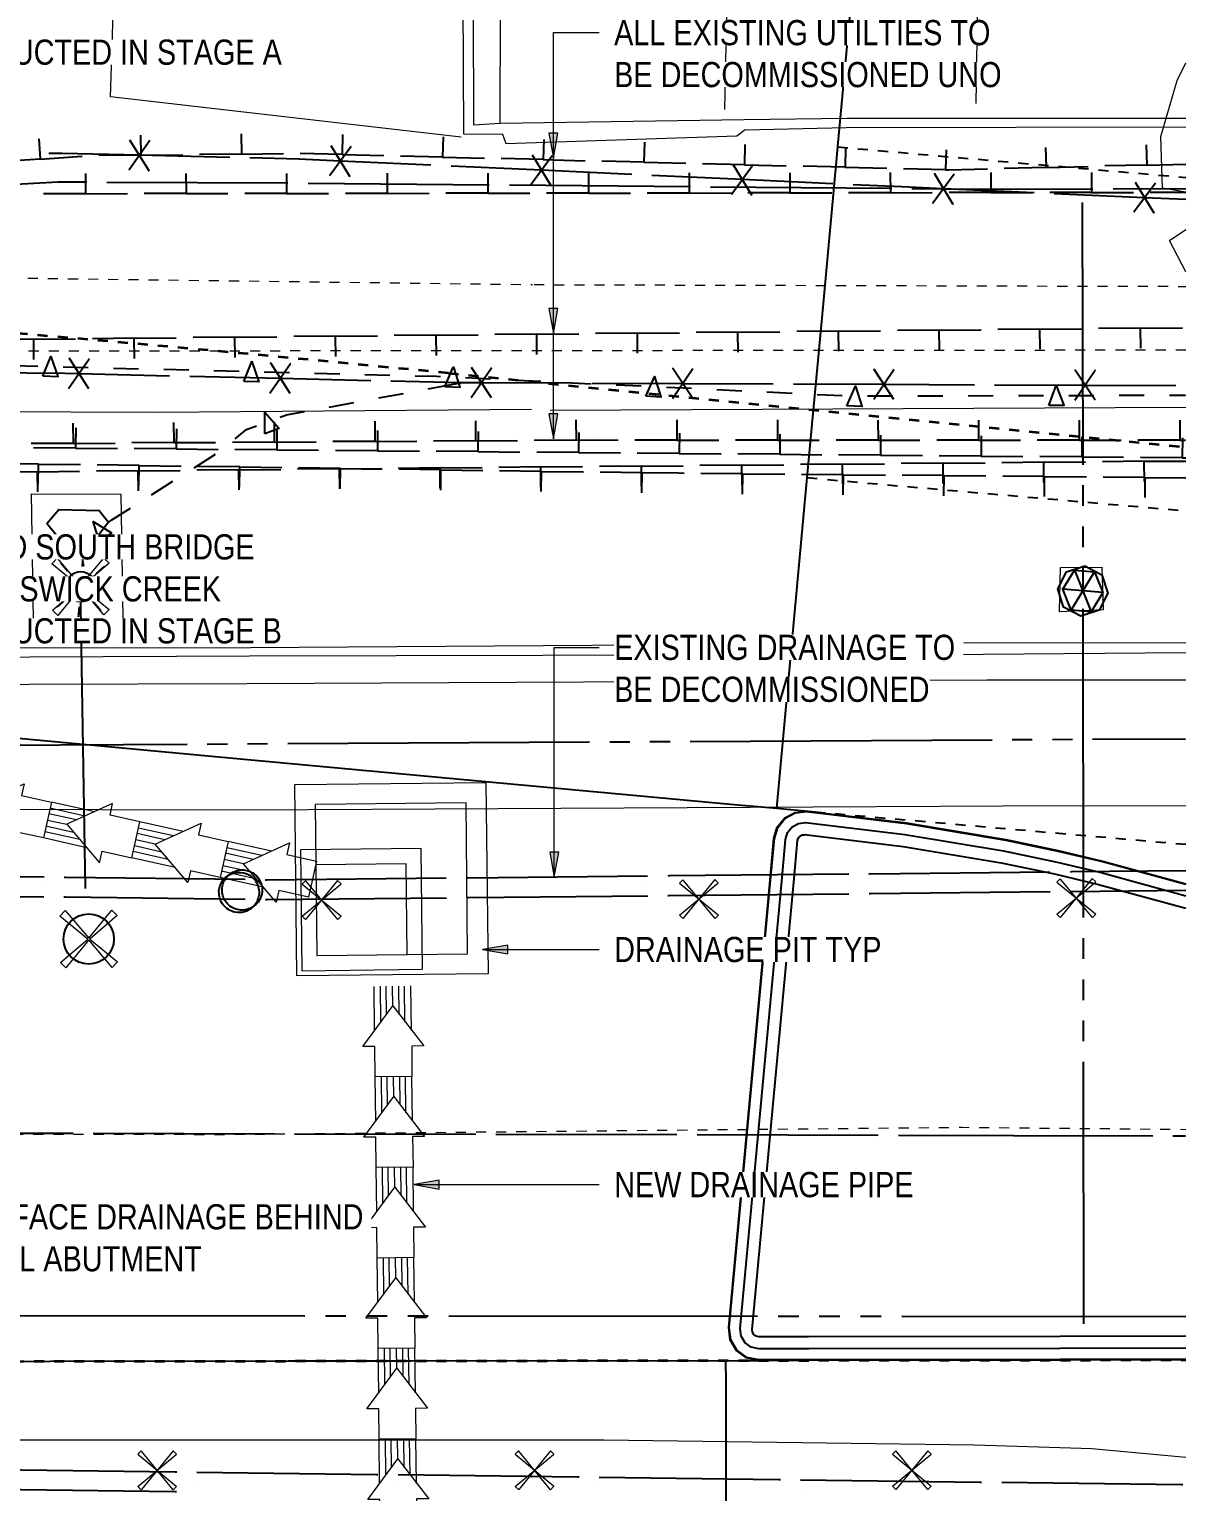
# Model space of a CAD drawing. Header units: metres. Extents: x 1 to 98, y 2 to 1697.
# Drawn here: x 29.49 to 40.98, y 1666.18 to 1680.71 of the extents above; entities that cross this region are included whole.
import ezdxf

# ---------------------------------------------------------------- set-up
doc = ezdxf.new("R2010")
doc.units = ezdxf.units.M
for name, pattern in [('ControlLine', [0.02, 0.0125, -0.0025, 0.0025, -0.0025]), ('IMPORT-BDYS-Boundary _3_', [0.01, 0.009, -0.001]), ('IMPORT-FURN-Fence _3_', [0.005, 0.004167, -0.0008333]), ('IMPORT-LNMK-LaneLine3 _3_', [0.012, 0.003, -0.009]), ('IMPORT-LNMK-LaneLine3 _3__2_', [0.012, 0.003, -0.009]), ('IMPORT-LNMK-LineCont _3__2_', [0.004, 0.001, -0.003])]:
    doc.linetypes.add(name, pattern=pattern)
doc.layers.add('D-BDGE', color=7, linetype='Continuous', lineweight=13)
doc.layers.add('D-ENHA-TEXT', color=7, linetype='Continuous', lineweight=9)
doc.styles.add('Arial Narrow_3', font='ARIALN.TTF', dxfattribs={"height": 0.25})

# ---------------------------------------------------------------- blocks, each defined once
blk = doc.blocks.new('T2DPAA-T2D-PWA-RW-M2D-000002_ControlLinesMinor_rvt-1-DRG-2871021 - GENERAL ARRANGEMENT PLAN')
at = {"layer": 'D-BDGE', "color": 150, "linetype": 'ControlLine', "lineweight": 35, "true_color": 0x0080ff}
for p, q in [((593.188, 1677.295), (600.515, 1676.561)), ((586.869, 1667.476), (600.515, 1667.493))]:
    blk.add_line(p, q, dxfattribs=at)
blk.add_arc((565.271, 1398.69), 280, 84.278, 85.58241, dxfattribs=at)
blk = doc.blocks.new('T2DPAA-T2D-PWA-SU-M2D-000003_250_dwg-40806560-DRG-2871021 - GENERAL ARRANGEMENT PLAN')
at = {"color": 41, "lineweight": 25, "true_color": 0xffd0a3}
for p, q in [((44.64, 1589.036), (45.055, 1589.081)), ((45.635, 1589.143), (46.02, 1589.184)), ((46.044, 1588.904), (45.692, 1588.874)), ((40.651, 1588.76), (41.067, 1588.784)), ((41.649, 1588.817), (42.065, 1588.841)), ((42.648, 1588.874), (43.064, 1588.898)), ((44.115, 1588.742), (44.53, 1588.777)), ((45.111, 1588.826), (45.526, 1588.86)), ((37.656, 1588.589), (38.072, 1588.613)), ((38.654, 1588.646), (39.07, 1588.67)), ((39.653, 1588.703), (40.069, 1588.727)), ((42.122, 1588.576), (42.537, 1588.61)), ((43.118, 1588.659), (43.533, 1588.694)), ((36.659, 1588.512), (37.074, 1588.551)), ((41.125, 1588.492), (41.54, 1588.527)), ((34.671, 1588.298), (35.083, 1588.361)), ((35.664, 1588.418), (36.078, 1588.457)), ((39.132, 1588.326), (39.547, 1588.36)), ((40.129, 1588.409), (40.544, 1588.444)), ((37.139, 1588.159), (37.555, 1588.194)), ((38.136, 1588.242), (38.551, 1588.277)), ((36.143, 1588.075), (36.558, 1588.11)), ((35.146, 1587.992), (35.562, 1588.027)), ((45.706, 1587.523), (45.291, 1587.484)), ((43.715, 1587.338), (43.3, 1587.3)), ((44.71, 1587.431), (44.296, 1587.392)), ((42.719, 1587.246), (42.304, 1587.208)), ((40.728, 1587.062), (40.313, 1587.023)), ((41.723, 1587.154), (41.308, 1587.116)), ((38.736, 1586.877), (38.321, 1586.839)), ((39.732, 1586.97), (39.317, 1586.931)), ((37.741, 1586.785), (37.326, 1586.747)), ((35.749, 1586.601), (35.334, 1586.562)), ((36.745, 1586.693), (36.33, 1586.655)), ((46.188, 1586.444), (46.245, 1586.449)), ((44.194, 1586.281), (44.61, 1586.315)), ((45.191, 1586.362), (45.606, 1586.396)), ((42.201, 1586.117), (42.616, 1586.151)), ((43.198, 1586.199), (43.613, 1586.233)), ((44.232, 1586.126), (44.647, 1586.156)), ((45.229, 1586.199), (45.644, 1586.23)), ((45.853, 1586.207), (45.438, 1586.168)), ((46.226, 1586.272), (46.261, 1586.275)), ((41.205, 1586.036), (41.62, 1586.07)), ((42.237, 1585.979), (42.653, 1586.009)), ((43.234, 1586.052), (43.65, 1586.083)), ((43.862, 1586.024), (43.447, 1585.986)), ((44.858, 1586.115), (44.443, 1586.077)), ((45.875, 1586.049), (45.459, 1586.018)), ((39.212, 1585.864), (39.627, 1585.901)), ((40.243, 1585.832), (40.658, 1585.863)), ((41.24, 1585.906), (41.655, 1585.936)), ((42.866, 1585.932), (42.451, 1585.894)), ((43.881, 1585.902), (43.465, 1585.871)), ((44.878, 1585.975), (44.462, 1585.945)), ((37.22, 1585.687), (37.635, 1585.724)), ((38.216, 1585.775), (38.631, 1585.812)), ((38.248, 1585.686), (38.664, 1585.716)), ((39.245, 1585.759), (39.661, 1585.789)), ((40.875, 1585.749), (40.46, 1585.711)), ((41.87, 1585.841), (41.455, 1585.803)), ((41.886, 1585.755), (41.471, 1585.724)), ((42.883, 1585.828), (42.468, 1585.798)), ((36.224, 1585.599), (36.639, 1585.635)), ((36.254, 1585.539), (36.669, 1585.569)), ((37.251, 1585.612), (37.666, 1585.643)), ((38.883, 1585.566), (38.468, 1585.528)), ((39.879, 1585.658), (39.464, 1585.62)), ((39.891, 1585.615), (39.475, 1585.587)), ((35.228, 1585.51), (35.643, 1585.547)), ((35.256, 1585.465), (35.672, 1585.496)), ((37.887, 1585.475), (37.472, 1585.437)), ((37.896, 1585.48), (37.48, 1585.452)), ((38.893, 1585.548), (38.478, 1585.52)), ((34.903, 1585.277), (34.487, 1585.249)), ((35.896, 1585.292), (35.481, 1585.254)), ((35.9, 1585.345), (35.485, 1585.317)), ((36.891, 1585.383), (36.477, 1585.345)), ((36.898, 1585.412), (36.482, 1585.384)), ((34.9, 1585.2), (34.485, 1585.162))]:
    blk.add_line(p, q, dxfattribs=at)
at = {"color": 151, "lineweight": 25, "true_color": 0xa3b9ff}
for p, q in [((45.321, 1588.88), (46.04, 1588.941)), ((41.333, 1588.572), (43.128, 1588.704)), ((39.338, 1588.426), (41.133, 1588.558)), ((37.343, 1588.279), (39.139, 1588.411)), ((35.349, 1588.124), (37.144, 1588.264)), ((45.107, 1579.426), (46.487, 1579.536)), ((46.687, 1579.552), (46.813, 1579.563)), ((41.973, 1579.175), (43.767, 1579.318)), ((43.967, 1579.334), (45.107, 1579.426)), ((39.98, 1579.015), (41.774, 1579.159)), ((37.986, 1578.855), (39.78, 1578.999)), ((35.992, 1578.695), (37.787, 1578.839)), ((33.999, 1578.535), (35.793, 1578.679))]:
    blk.add_line(p, q, dxfattribs=at)
at = {"color": 253, "lineweight": 25, "true_color": 0xa3d0a3}
for p, q in [((45.027, 1588.718), (45.245, 1586.123)), ((45.262, 1585.919), (45.279, 1585.716)), ((45.296, 1585.512), (45.313, 1585.308)), ((45.33, 1585.104), (45.347, 1584.9)), ((45.364, 1584.696), (45.62, 1581.639)), ((45.637, 1581.435), (45.654, 1581.231)), ((45.671, 1581.027), (45.688, 1580.823)), ((45.705, 1580.62), (45.722, 1580.416)), ((45.739, 1580.212), (45.956, 1577.618)), ((44.148, 1577.544), (46.961, 1577.774)), ((39.663, 1577.177), (42.721, 1577.427)), ((42.925, 1577.444), (43.129, 1577.46)), ((43.332, 1577.477), (43.536, 1577.494)), ((43.74, 1577.51), (43.944, 1577.527)), ((39.255, 1577.143), (39.459, 1577.16)), ((35.178, 1576.81), (38.236, 1577.06)), ((38.44, 1577.076), (38.643, 1577.093)), ((38.847, 1577.11), (39.051, 1577.127))]:
    blk.add_line(p, q, dxfattribs=at)
at = {"color": 21, "lineweight": 25, "true_color": 0xdea3a3}
for p, q in [((46.047, 1586.883), (46.208, 1586.897)), ((44.054, 1586.713), (44.303, 1586.734)), ((44.552, 1586.756), (44.801, 1586.777)), ((45.05, 1586.798), (45.299, 1586.819)), ((45.549, 1586.84), (45.798, 1586.862)), ((41.559, 1586.568), (41.809, 1586.577)), ((42.059, 1586.586), (42.308, 1586.595)), ((42.558, 1586.603), (42.808, 1586.612)), ((43.058, 1586.628), (43.307, 1586.65)), ((43.556, 1586.671), (43.805, 1586.692)), ((38.062, 1586.43), (38.311, 1586.444)), ((38.701, 1586.341), (39.032, 1586.431)), ((39.06, 1586.481), (39.31, 1586.489)), ((39.56, 1586.498), (39.81, 1586.507)), ((40.06, 1586.516), (40.31, 1586.524)), ((40.56, 1586.533), (40.809, 1586.542)), ((41.059, 1586.551), (41.309, 1586.56)), ((35.566, 1586.288), (35.815, 1586.302)), ((36.065, 1586.317), (36.315, 1586.331)), ((36.564, 1586.345), (36.814, 1586.359)), ((37.063, 1586.373), (37.313, 1586.388)), ((37.563, 1586.402), (37.812, 1586.416)), ((34.567, 1586.232), (34.817, 1586.246)), ((35.067, 1586.26), (35.316, 1586.274)), ((37.736, 1586.079), (37.977, 1586.144)), ((38.218, 1586.21), (38.46, 1586.275)), ((36.447, 1585.368), (36.647, 1585.518)), ((36.048, 1585.066), (36.248, 1585.217))]:
    blk.add_line(p, q, dxfattribs=at)
at = {"color": 253, "lineweight": 25, "true_color": 0xa3d9a3}
for p, q in [((45.249, 1585.073), (45.449, 1585.073)), ((45.249, 1584.673), (45.149, 1584.873))]:
    blk.add_line(p, q, dxfattribs=at)
at = {"color": 21, "lineweight": 25, "true_color": 0xeca3a3}
for p, q in [((35.421, 1584.297), (35.421, 1584.397)), ((35.28, 1584.238), (35.203, 1584.315)), ((35.563, 1584.238), (35.639, 1584.315)), ((35.221, 1584.097), (35.121, 1584.097)), ((35.716, 1581.112), (35.42, 1584.097)), ((35.621, 1584.097), (35.721, 1584.097)), ((35.28, 1583.956), (35.203, 1583.879)), ((35.421, 1583.897), (35.421, 1583.797)), ((35.563, 1583.956), (35.639, 1583.879))]:
    blk.add_line(p, q, dxfattribs=at)
at = {"color": 9, "lineweight": 25, "true_color": 0xd0d0a3}
for p, q in [((45.369, 1583.393), (45.17, 1583.375)), ((46.489, 1583.491), (45.568, 1583.41)), ((44.572, 1583.323), (41.584, 1583.06)), ((44.971, 1583.358), (44.772, 1583.34)), ((40.588, 1582.972), (37.599, 1582.709)), ((40.986, 1583.007), (40.787, 1582.99)), ((41.385, 1583.042), (41.185, 1583.025)), ((37.002, 1582.657), (36.802, 1582.639)), ((37.4, 1582.692), (37.201, 1582.674)), ((36.603, 1582.622), (33.615, 1582.359))]:
    blk.add_line(p, q, dxfattribs=at)
at = {"color": 9, "lineweight": 25, "true_color": 0xd0a3d0}
for p, q in [((45.263, 1581.964), (45.263, 1581.964)), ((43.272, 1581.779), (43.272, 1581.779)), ((41.28, 1581.595), (41.28, 1581.595)), ((39.289, 1581.41), (39.289, 1581.41)), ((37.297, 1581.233), (37.297, 1581.233)), ((35.302, 1581.093), (35.301, 1581.093)), ((43.286, 1575.744), (43.286, 1575.744)), ((41.291, 1575.605), (41.291, 1575.605)), ((39.296, 1575.466), (39.296, 1575.466)), ((37.3, 1575.327), (37.3, 1575.327))]:
    blk.add_line(p, q, dxfattribs=at)
at = {"color": 41, "lineweight": 25, "true_color": 0xffd0a3, "flags": 128}
for points in [[(45.613, 1589.342), (45.634, 1589.145), (45.635, 1589.143), (45.22, 1589.099)], [(44.619, 1589.235), (44.64, 1589.038), (44.64, 1589.036), (44.226, 1588.992)], [(42.636, 1589.074), (42.648, 1588.876), (42.648, 1588.874), (42.232, 1588.85)], [(43.635, 1589.131), (43.646, 1588.933), (43.646, 1588.931), (43.23, 1588.907)], [(39.641, 1588.903), (39.653, 1588.705), (39.653, 1588.703), (39.237, 1588.679)], [(40.64, 1588.96), (40.651, 1588.762), (40.651, 1588.76), (40.235, 1588.736)], [(41.638, 1589.017), (41.649, 1588.819), (41.649, 1588.817), (41.233, 1588.793)], [(43.646, 1588.931), (43.674, 1588.933), (44.06, 1588.974)], [(44.098, 1588.942), (44.114, 1588.744), (44.115, 1588.742), (43.699, 1588.708)], [(45.094, 1589.025), (45.111, 1588.827), (45.111, 1588.826), (44.696, 1588.791)], [(37.645, 1588.789), (37.656, 1588.591), (37.656, 1588.589), (37.24, 1588.566)], [(38.643, 1588.846), (38.654, 1588.648), (38.654, 1588.646), (38.238, 1588.622)], [(42.105, 1588.775), (42.122, 1588.577), (42.122, 1588.576), (41.706, 1588.541)], [(43.101, 1588.858), (43.118, 1588.66), (43.118, 1588.659), (42.703, 1588.624)], [(35.645, 1588.618), (35.664, 1588.42), (35.664, 1588.418), (35.249, 1588.38)], [(36.641, 1588.711), (36.659, 1588.513), (36.659, 1588.512), (36.244, 1588.473)], [(41.109, 1588.692), (41.125, 1588.494), (41.125, 1588.492), (40.71, 1588.457)], [(34.641, 1588.496), (34.671, 1588.3), (34.671, 1588.298), (34.259, 1588.236)], [(39.116, 1588.525), (39.132, 1588.327), (39.132, 1588.326), (38.717, 1588.291)], [(40.112, 1588.608), (40.129, 1588.41), (40.129, 1588.409), (39.714, 1588.374)], [(37.123, 1588.358), (37.139, 1588.16), (37.139, 1588.159), (36.724, 1588.124)], [(38.119, 1588.441), (38.136, 1588.244), (38.136, 1588.242), (37.721, 1588.207)], [(35.13, 1588.191), (35.146, 1587.994), (35.146, 1587.992), (34.731, 1587.957)], [(36.126, 1588.275), (36.143, 1588.077), (36.143, 1588.075), (35.728, 1588.041)], [(44.729, 1587.231), (44.711, 1587.429), (44.71, 1587.431), (45.125, 1587.469)], [(45.725, 1587.324), (45.706, 1587.521), (45.706, 1587.523), (46.121, 1587.561)], [(43.733, 1587.139), (43.715, 1587.337), (43.715, 1587.338), (44.13, 1587.377)], [(41.742, 1586.955), (41.723, 1587.152), (41.723, 1587.154), (42.138, 1587.192)], [(42.737, 1587.047), (42.719, 1587.245), (42.719, 1587.246), (43.134, 1587.285)], [(40.746, 1586.863), (40.728, 1587.06), (40.728, 1587.062), (41.143, 1587.1)], [(38.755, 1586.678), (38.736, 1586.876), (38.736, 1586.877), (39.151, 1586.916)], [(39.75, 1586.77), (39.732, 1586.968), (39.732, 1586.97), (40.147, 1587.008)], [(36.763, 1586.494), (36.745, 1586.691), (36.745, 1586.693), (37.16, 1586.731)], [(37.759, 1586.586), (37.741, 1586.784), (37.741, 1586.785), (38.155, 1586.824)], [(35.768, 1586.402), (35.749, 1586.599), (35.749, 1586.601), (36.164, 1586.639)], [(46.171, 1586.643), (46.187, 1586.446), (46.188, 1586.444), (45.772, 1586.41)], [(34.753, 1586.509), (34.375, 1586.474), (34.339, 1586.47)], [(34.772, 1586.309), (34.754, 1586.507), (34.753, 1586.509), (35.168, 1586.547)], [(44.178, 1586.48), (44.194, 1586.282), (44.194, 1586.281), (43.779, 1586.247)], [(45.175, 1586.562), (45.191, 1586.364), (45.191, 1586.362), (44.776, 1586.328)], [(46.211, 1586.472), (46.226, 1586.274), (46.226, 1586.272), (45.811, 1586.242)], [(42.185, 1586.317), (42.201, 1586.119), (42.201, 1586.117), (41.786, 1586.083)], [(43.181, 1586.398), (43.198, 1586.201), (43.198, 1586.199), (42.783, 1586.165)], [(44.217, 1586.325), (44.232, 1586.127), (44.232, 1586.126), (43.816, 1586.095)], [(45.214, 1586.398), (45.229, 1586.201), (45.229, 1586.199), (44.813, 1586.168)], [(40.19, 1586.152), (40.208, 1585.954), (40.208, 1585.952), (39.793, 1585.916)], [(41.188, 1586.235), (41.204, 1586.037), (41.205, 1586.036), (40.789, 1586.001)], [(42.222, 1586.178), (42.237, 1585.98), (42.237, 1585.979), (41.822, 1585.948)], [(43.22, 1586.252), (43.234, 1586.054), (43.234, 1586.052), (42.819, 1586.022)], [(44.876, 1585.916), (44.858, 1586.114), (44.858, 1586.115), (45.272, 1586.153)], [(45.872, 1586.007), (45.853, 1586.205), (45.853, 1586.207), (46.263, 1586.244)], [(39.194, 1586.063), (39.212, 1585.866), (39.212, 1585.864), (38.797, 1585.827)], [(40.228, 1586.032), (40.242, 1585.834), (40.243, 1585.832), (39.827, 1585.802)], [(41.225, 1586.105), (41.24, 1585.907), (41.24, 1585.906), (40.824, 1585.875)], [(43.88, 1585.824), (43.862, 1586.022), (43.862, 1586.024), (44.277, 1586.062)], [(44.892, 1585.776), (44.878, 1585.974), (44.878, 1585.975), (45.293, 1586.006)], [(45.89, 1585.85), (45.875, 1586.048), (45.875, 1586.049), (46.277, 1586.079)], [(37.202, 1585.886), (37.22, 1585.689), (37.22, 1585.687), (36.805, 1585.65)], [(38.198, 1585.975), (38.216, 1585.777), (38.216, 1585.775), (37.801, 1585.739)], [(38.233, 1585.885), (38.248, 1585.687), (38.248, 1585.686), (37.833, 1585.655)], [(39.231, 1585.958), (39.245, 1585.76), (39.245, 1585.759), (38.83, 1585.728)], [(40.208, 1585.952), (40.412, 1585.971), (40.623, 1585.988)], [(41.889, 1585.642), (41.87, 1585.839), (41.87, 1585.841), (42.285, 1585.879)], [(42.884, 1585.733), (42.866, 1585.931), (42.866, 1585.932), (43.281, 1585.97)], [(42.898, 1585.629), (42.883, 1585.827), (42.883, 1585.828), (43.299, 1585.859)], [(43.895, 1585.702), (43.881, 1585.9), (43.881, 1585.902), (44.296, 1585.933)], [(35.21, 1585.709), (35.228, 1585.512), (35.228, 1585.51), (34.813, 1585.473)], [(36.206, 1585.798), (36.224, 1585.6), (36.224, 1585.599), (35.809, 1585.562)], [(36.239, 1585.738), (36.253, 1585.54), (36.254, 1585.539), (35.838, 1585.508)], [(37.236, 1585.812), (37.251, 1585.614), (37.251, 1585.612), (36.835, 1585.582)], [(41.304, 1585.712), (41.249, 1585.708), (40.889, 1585.683), (40.473, 1585.655)], [(40.893, 1585.55), (40.875, 1585.748), (40.875, 1585.749), (41.289, 1585.787)], [(41.901, 1585.555), (41.886, 1585.753), (41.886, 1585.755), (42.302, 1585.785)], [(35.242, 1585.665), (35.256, 1585.467), (35.256, 1585.465), (34.841, 1585.435)], [(38.901, 1585.367), (38.883, 1585.565), (38.883, 1585.566), (39.298, 1585.604)], [(38.907, 1585.348), (38.893, 1585.546), (38.893, 1585.548), (39.309, 1585.576)], [(39.897, 1585.459), (39.879, 1585.656), (39.879, 1585.658), (40.294, 1585.696)], [(39.905, 1585.416), (39.891, 1585.614), (39.891, 1585.615), (40.307, 1585.644)], [(40.902, 1585.484), (40.889, 1585.682), (40.889, 1585.683)], [(36.91, 1585.184), (36.892, 1585.382), (36.891, 1585.383), (37.306, 1585.422)], [(36.912, 1585.213), (36.898, 1585.411), (36.898, 1585.412), (37.314, 1585.441)], [(37.906, 1585.276), (37.887, 1585.473), (37.887, 1585.475), (38.302, 1585.513)], [(37.909, 1585.281), (37.896, 1585.479), (37.896, 1585.48), (38.311, 1585.508)], [(34.916, 1585.078), (34.903, 1585.276), (34.903, 1585.277), (35.318, 1585.305)], [(35.914, 1585.093), (35.896, 1585.29), (35.896, 1585.292), (36.311, 1585.33)], [(35.914, 1585.145), (35.9, 1585.343), (35.9, 1585.345), (36.316, 1585.373)], [(34.918, 1585.001), (34.9, 1585.199), (34.9, 1585.2), (35.315, 1585.239)]]:
    blk.add_lwpolyline(points, dxfattribs=at)
at = {"color": 21, "lineweight": 25, "true_color": 0xdea3a3, "flags": 128}
for points in [[(45.533, 1588.963), (45.744, 1588.674), (45.746, 1588.671)], [(45.735, 1588.971), (45.547, 1588.666), (45.545, 1588.664)], [(41.536, 1588.814), (41.746, 1588.524), (41.749, 1588.522)], [(41.738, 1588.822), (41.55, 1588.517), (41.547, 1588.515)], [(44.541, 1588.776), (43.641, 1588.741), (43.228, 1588.726), (42.742, 1588.708)], [(43.535, 1588.887), (43.745, 1588.597), (43.748, 1588.595)], [(43.736, 1588.895), (43.549, 1588.59), (43.546, 1588.588)], [(46.05, 1588.833), (45.64, 1588.817), (44.74, 1588.783)], [(37.539, 1588.67), (37.749, 1588.38), (37.751, 1588.377)], [(37.741, 1588.677), (37.552, 1588.372), (37.55, 1588.37)], [(40.543, 1588.628), (39.644, 1588.596), (38.745, 1588.563)], [(39.538, 1588.742), (39.748, 1588.452), (39.75, 1588.45)], [(39.739, 1588.749), (39.551, 1588.445), (39.549, 1588.442)], [(42.542, 1588.701), (41.643, 1588.668), (40.743, 1588.636)], [(36.547, 1588.469), (35.648, 1588.416), (34.883, 1588.372), (34.75, 1588.36)], [(35.539, 1588.56), (35.755, 1588.275), (35.758, 1588.272)], [(35.74, 1588.572), (35.559, 1588.263), (35.556, 1588.261)], [(38.545, 1588.556), (37.645, 1588.524), (37.231, 1588.509), (36.746, 1588.48)], [(45.317, 1586.771), (45.095, 1587.052), (45.093, 1587.055)], [(45.116, 1586.756), (45.291, 1587.068), (45.294, 1587.07)], [(43.323, 1586.615), (43.101, 1586.897), (43.099, 1586.899)], [(43.122, 1586.6), (43.298, 1586.912), (43.3, 1586.914)], [(44.308, 1586.843), (45.205, 1586.913), (46.102, 1586.983)], [(41.329, 1586.46), (41.107, 1586.741), (41.105, 1586.743)], [(41.128, 1586.444), (41.304, 1586.756), (41.306, 1586.759)], [(42.314, 1586.687), (43.211, 1586.757), (44.108, 1586.827)], [(39.335, 1586.304), (39.113, 1586.585), (39.111, 1586.587)], [(39.134, 1586.288), (39.31, 1586.6), (39.312, 1586.603)], [(40.32, 1586.531), (41.217, 1586.601), (42.114, 1586.671)], [(37.336, 1586.18), (37.12, 1586.465), (37.117, 1586.468)], [(37.135, 1586.168), (37.316, 1586.477), (37.319, 1586.48)], [(38.325, 1586.389), (39.032, 1586.431), (39.223, 1586.445), (40.12, 1586.516)], [(38.561, 1586.459), (38.772, 1586.471), (38.811, 1586.472)], [(35.34, 1586.062), (35.123, 1586.347), (35.121, 1586.35)], [(35.139, 1586.05), (35.32, 1586.359), (35.322, 1586.362)], [(36.328, 1586.271), (37.227, 1586.324), (38.125, 1586.377)], [(34.333, 1586.141), (35.09, 1586.198), (35.23, 1586.206), (36.129, 1586.259)], [(37.257, 1585.937), (37.318, 1585.966), (37.495, 1586.013)], [(36.831, 1585.687), (36.935, 1585.788), (37.03, 1585.832)], [(35.651, 1584.763), (35.675, 1584.785), (35.849, 1584.916)], [(35.435, 1584.3), (35.376, 1584.516), (35.465, 1584.596)]]:
    blk.add_lwpolyline(points, dxfattribs=at)
at = {"color": 151, "lineweight": 25, "true_color": 0xa3b9ff, "flags": 128}
for points in [[(43.327, 1588.719), (44.004, 1588.769), (45.121, 1588.863)], [(33.365, 1587.879), (34.867, 1588.087), (35.15, 1588.109)]]:
    blk.add_lwpolyline(points, dxfattribs=at)
at = {"color": 21, "lineweight": 25, "true_color": 0xdea3a3, "flags": 128}
for points in [[(44.86, 1586.681), (44.917, 1586.886), (44.917, 1586.887), (45.009, 1586.696), (45.009, 1586.694)], [(38.864, 1586.374), (38.932, 1586.575), (38.932, 1586.576), (39.014, 1586.381), (39.014, 1586.379)], [(40.863, 1586.444), (40.931, 1586.645), (40.931, 1586.646), (41.013, 1586.451), (41.013, 1586.449)], [(42.862, 1586.514), (42.93, 1586.715), (42.93, 1586.716), (43.011, 1586.521), (43.012, 1586.519)], [(36.869, 1586.262), (36.933, 1586.465), (36.933, 1586.466), (37.019, 1586.272), (37.019, 1586.271)], [(34.873, 1586.149), (34.936, 1586.351), (34.936, 1586.353), (35.022, 1586.159), (35.022, 1586.157)], [(37.118, 1585.762), (37.102, 1585.974), (37.102, 1585.975), (37.253, 1585.827), (37.254, 1585.825)], [(35.569, 1584.555), (35.492, 1584.752), (35.491, 1584.753), (35.68, 1584.656), (35.681, 1584.655)]]:
    blk.add_lwpolyline(points, close=True, dxfattribs=at)
at = {"color": 253, "lineweight": 25, "true_color": 0xa3d9a3, "flags": 128}
blk.add_lwpolyline([(45.349, 1585.123), (45.526, 1585.05), (45.599, 1584.873), (45.526, 1584.696), (45.349, 1584.623), (45.172, 1584.696), (45.099, 1584.873), (45.172, 1585.05)], close=True, dxfattribs=at)
blk.add_lwpolyline([(45.549, 1584.873), (45.349, 1584.873), (45.149, 1584.873), (45.249, 1585.073), (45.449, 1584.673), (45.249, 1584.673), (45.449, 1585.073), (45.549, 1584.873), (45.449, 1584.673)], dxfattribs=at)
at = {"color": 21, "lineweight": 25, "true_color": 0xeca3a3, "flags": 128}
blk.add_lwpolyline([(35.554, 1584.623), (35.153, 1584.568), (35.035, 1584.696), (35.141, 1584.843), (35.542, 1584.866), (35.643, 1584.76)], close=True, dxfattribs=at)
at = {"color": 9, "lineweight": 25, "true_color": 0xd0a3d0, "flags": 128}
for points in [[(46.598, 1582.186), (45.468, 1582.082), (45.454, 1582.08)], [(45.254, 1582.062), (43.476, 1581.897), (43.462, 1581.896)], [(46.614, 1581.99), (45.486, 1581.886), (45.472, 1581.884)], [(43.263, 1581.877), (41.485, 1581.713), (41.471, 1581.711)], [(45.272, 1581.866), (43.494, 1581.701), (43.48, 1581.7)], [(41.271, 1581.693), (39.493, 1581.528), (39.479, 1581.527)], [(43.281, 1581.681), (41.503, 1581.516), (41.489, 1581.515)], [(39.28, 1581.508), (37.502, 1581.343), (37.488, 1581.342)], [(41.289, 1581.497), (39.511, 1581.332), (39.497, 1581.331)], [(37.29, 1581.331), (35.508, 1581.205), (35.494, 1581.204)], [(39.298, 1581.312), (37.52, 1581.147), (37.506, 1581.146)], [(35.295, 1581.191), (33.513, 1581.066), (33.499, 1581.065)], [(37.304, 1581.135), (35.522, 1581.009), (35.508, 1581.008)], [(35.308, 1580.994), (33.527, 1580.869), (33.513, 1580.868)], [(45.275, 1575.981), (47.056, 1576.105), (47.07, 1576.106)], [(41.284, 1575.703), (43.065, 1575.827), (43.08, 1575.828)], [(43.279, 1575.842), (45.061, 1575.966), (45.075, 1575.967)], [(39.289, 1575.564), (41.07, 1575.688), (41.084, 1575.689)], [(37.294, 1575.425), (39.075, 1575.549), (39.089, 1575.55)], [(35.298, 1575.287), (37.08, 1575.411), (37.094, 1575.411)], [(35.312, 1575.09), (37.093, 1575.214), (37.107, 1575.215)]]:
    blk.add_lwpolyline(points, dxfattribs=at)
at = {"color": 9, "lineweight": 25, "true_color": 0xd9a3d9, "flags": 128}
for points in [[(37.238, 1581.399), (37.265, 1581.397), (37.281, 1581.394), (37.296, 1581.39), (37.309, 1581.386), (37.318, 1581.381), (37.329, 1581.377), (37.345, 1581.368), (37.361, 1581.357), (37.372, 1581.348), (37.387, 1581.332), (37.396, 1581.321), (37.407, 1581.306), (37.416, 1581.29), (37.421, 1581.279), (37.425, 1581.27), (37.429, 1581.257), (37.434, 1581.241), (37.436, 1581.226), (37.438, 1581.199), (37.436, 1581.172), (37.434, 1581.157), (37.429, 1581.141), (37.425, 1581.128), (37.421, 1581.119), (37.416, 1581.108), (37.407, 1581.092), (37.396, 1581.077), (37.387, 1581.066), (37.372, 1581.05), (37.361, 1581.041), (37.345, 1581.03), (37.329, 1581.021), (37.318, 1581.017), (37.309, 1581.012), (37.296, 1581.008), (37.281, 1581.003), (37.265, 1581.001), (37.238, 1580.999), (37.212, 1581.001), (37.196, 1581.003), (37.181, 1581.008), (37.167, 1581.012), (37.158, 1581.017), (37.147, 1581.021), (37.132, 1581.03), (37.116, 1581.041), (37.105, 1581.05), (37.089, 1581.066), (37.081, 1581.077), (37.069, 1581.092), (37.061, 1581.108), (37.056, 1581.119), (37.052, 1581.128), (37.047, 1581.141), (37.043, 1581.157), (37.041, 1581.172), (37.038, 1581.199), (37.041, 1581.226), (37.043, 1581.241), (37.047, 1581.257), (37.052, 1581.27), (37.056, 1581.279), (37.061, 1581.29), (37.069, 1581.306), (37.081, 1581.321), (37.089, 1581.332), (37.105, 1581.348), (37.116, 1581.357), (37.132, 1581.368), (37.147, 1581.377), (37.158, 1581.381), (37.167, 1581.386), (37.181, 1581.39), (37.196, 1581.394), (37.212, 1581.397)], [(37.267, 1581.425), (37.293, 1581.423), (37.309, 1581.421), (37.325, 1581.417), (37.338, 1581.412), (37.347, 1581.408), (37.358, 1581.403), (37.373, 1581.394), (37.389, 1581.383), (37.4, 1581.374), (37.416, 1581.359), (37.425, 1581.348), (37.436, 1581.332), (37.445, 1581.317), (37.449, 1581.305), (37.453, 1581.297), (37.458, 1581.283), (37.462, 1581.268), (37.465, 1581.252), (37.467, 1581.225), (37.465, 1581.199), (37.462, 1581.183), (37.458, 1581.168), (37.453, 1581.154), (37.449, 1581.145), (37.445, 1581.134), (37.436, 1581.119), (37.425, 1581.103), (37.416, 1581.092), (37.4, 1581.077), (37.389, 1581.068), (37.373, 1581.057), (37.358, 1581.048), (37.347, 1581.043), (37.338, 1581.039), (37.325, 1581.034), (37.309, 1581.03), (37.293, 1581.028), (37.267, 1581.025), (37.24, 1581.028), (37.225, 1581.03), (37.209, 1581.034), (37.196, 1581.039), (37.187, 1581.043), (37.176, 1581.048), (37.16, 1581.057), (37.145, 1581.068), (37.133, 1581.077), (37.118, 1581.092), (37.109, 1581.103), (37.098, 1581.119), (37.089, 1581.134), (37.085, 1581.145), (37.08, 1581.154), (37.076, 1581.168), (37.071, 1581.183), (37.069, 1581.199), (37.067, 1581.225), (37.069, 1581.252), (37.071, 1581.268), (37.076, 1581.283), (37.08, 1581.297), (37.085, 1581.305), (37.089, 1581.317), (37.098, 1581.332), (37.109, 1581.348), (37.118, 1581.359), (37.133, 1581.374), (37.145, 1581.383), (37.16, 1581.394), (37.176, 1581.403), (37.187, 1581.408), (37.196, 1581.412), (37.209, 1581.417), (37.225, 1581.421), (37.24, 1581.423)]]:
    blk.add_lwpolyline(points, close=True, dxfattribs=at)
at = {"color": 21, "lineweight": 25, "true_color": 0xeca3a3}
for centre, radius in [((35.421, 1584.097), 0.15), ((35.788, 1580.615), 0.25)]:
    blk.add_circle(centre, radius, dxfattribs=at)
blk = doc.blocks.new('T2DPAA-T2D-PWA-SU-M2D-000001_ExistingUtilities_rvt-1-DRG-2871021 - GENERAL ARRANGEMENT PLAN')
at = {"color": 254, "lineweight": 25, "true_color": 0xd0d0d0, "rotation": 355.285451560958}
blk.add_blockref('T2DPAA-T2D-PWA-SU-M2D-000003_250_dwg-40806560-DRG-2871021 - GENERAL ARRANGEMENT PLAN', (424.033, 99.349), dxfattribs=at)
blk = doc.blocks.new('T2DPAA-T2D-C3S-RW-M2D-100010_dwg-40802999-DRG-2871021 - GENERAL ARRANGEMENT PLAN')
at = {"color": 9, "linetype": 'IMPORT-LNMK-LineCont _3__2_', "lineweight": 25, "true_color": 0xc3c3c3}
blk.add_line((273.417, -114.664), (277.115, -114.682), dxfattribs=at)
at = {"color": 9, "lineweight": 25, "true_color": 0xc3c3c3, "flags": 128}
for points in [[(273.034, -114.66), (273.034, -114.658), (273.067, -111.36), (273.067, -111.358), (273.084, -109.66), (273.1, -108.06), (273.1, -108.058), (273.134, -104.661), (273.135, -104.561)], [(263.393, -114.564), (267.61, -114.606), (272.61, -114.656), (273.034, -114.66), (273.417, -114.664)], [(277.536, -119.787), (276.293, -119.891), (273.802, -120.1), (273.308, -120.141), (273.185, -120.126), (273.078, -120.062), (273.007, -119.961), (272.983, -119.839), (273.028, -115.339), (273.031, -114.96), (273.055, -114.846), (273.121, -114.749), (273.219, -114.685), (273.334, -114.663)], [(277.535, -119.782), (276.292, -119.886), (273.801, -120.095), (273.307, -120.136), (273.186, -120.121), (273.082, -120.058), (273.012, -119.959), (272.988, -119.839), (273.033, -115.339), (273.036, -114.96), (273.06, -114.848), (273.125, -114.752), (273.221, -114.689), (273.334, -114.668)], [(277.526, -119.672), (276.283, -119.777), (273.792, -119.985), (273.298, -120.027), (273.222, -120.017), (273.157, -119.978), (273.113, -119.915), (273.098, -119.84), (273.143, -115.34), (273.146, -114.961), (273.161, -114.891), (273.202, -114.831), (273.262, -114.792), (273.333, -114.778)], [(273.332, -114.778), (274.325, -114.813), (275.316, -114.897), (275.855, -114.964), (276.301, -115.031), (277.157, -115.191)], [(273.333, -114.663), (274.332, -114.698), (275.329, -114.783), (275.871, -114.85), (276.319, -114.918), (277.147, -115.072)], [(273.333, -114.668), (274.332, -114.703), (275.328, -114.788), (275.87, -114.855), (276.319, -114.923), (277.147, -115.078)], [(277.516, -119.553), (276.273, -119.657), (273.782, -119.866), (273.288, -119.907), (273.261, -119.904), (273.238, -119.89), (273.223, -119.868), (273.218, -119.842), (273.263, -115.341), (273.266, -114.962), (273.272, -114.938), (273.286, -114.917), (273.307, -114.903), (273.332, -114.898)], [(273.331, -114.898), (274.318, -114.933), (275.303, -115.017), (275.839, -115.083), (276.282, -115.15), (277.167, -115.315)], [(263.937, -120.926), (268.647, -120.531), (268.819, -120.517), (269.209, -120.484), (269.868, -120.429), (273.192, -120.151), (273.197, -120.15), (273.308, -120.141)], [(272.979, -120.169), (272.997, -120.379), (273.255, -123.457), (273.273, -123.681), (273.396, -125.151), (273.547, -126.945)]]:
    blk.add_lwpolyline(points, dxfattribs=at)
at = {"color": 9, "linetype": 'IMPORT-LNMK-LaneLine3 _3__2_', "lineweight": 25, "true_color": 0xc3c3c3, "flags": 128}
for points in [[(273.1, -108.06), (273.483, -108.064), (276.57, -108.079)], [(273.067, -111.36), (273.45, -111.364), (276.842, -111.38)]]:
    blk.add_lwpolyline(points, dxfattribs=at)
blk = doc.blocks.new('T2DPAA-T2D-PWC-RW-M2D-100010_RoadDesign_rvt-1-DRG-2871021 - GENERAL ARRANGEMENT PLAN')
at = {"color": 9, "lineweight": 25, "true_color": 0xc3c3c3, "rotation": 355.285451560958}
blk.add_blockref('T2DPAA-T2D-C3S-RW-M2D-100010_dwg-40802999-DRG-2871021 - GENERAL ARRANGEMENT PLAN', (333.764, 1809.686), dxfattribs=at)
blk = doc.blocks.new('T2DPAA-T2D-PWA-SU-M2D-000002_dwg-40815123-DRG-2871021 - GENERAL ARRANGEMENT PLAN')
at = {"color": 254, "lineweight": 18, "true_color": 0xe1e1e1}
for p, q in [((55.026, 1568.885), (54.694, 1574.094)), ((52.221, 1573.759), (52.541, 1568.618)), ((51.057, 1565.5), (57.351, 1566.047))]:
    blk.add_line(p, q, dxfattribs=at)
at = {"color": 254, "linetype": 'IMPORT-FURN-Fence _3_', "lineweight": 18, "true_color": 0xe1e1e1}
blk.add_line((50.797, 1566.729), (57.252, 1567.244), dxfattribs=at)
at = {"color": 254, "lineweight": 18, "true_color": 0xe1e1e1, "flags": 128}
for points in [[(57.115, 1568.907), (53.761, 1568.63), (52.742, 1568.532), (50.331, 1568.296), (49.966, 1572.844), (49.866, 1573.869), (49.21, 1581.413), (49.067, 1583.156)], [(50.366, 1568.191), (49.977, 1568.163), (49.574, 1572.799), (49.435, 1573.236), (49.132, 1573.544), (48.712, 1573.702), (44.024, 1573.309), (43.479, 1579.684), (43.232, 1582.675)], [(50.331, 1568.296), (50.069, 1568.259), (49.68, 1572.821), (49.497, 1573.33), (49.188, 1573.629)], [(49.953, 1568.128), (46.449, 1568.241), (46.256, 1572.051), (46.2, 1573.462)], [(57.176, 1568.177), (56.941, 1568.196), (56.884, 1568.708), (56.998, 1569.276), (57.07, 1569.456)], [(52.762, 1568.434), (53.761, 1568.54), (57.122, 1568.824)], [(52.762, 1568.434), (52.685, 1568.365), (50.406, 1568.099), (50.366, 1568.191)], [(57.241, 1567.388), (57.055, 1567.685), (57.206, 1567.806)], [(43.726, 1564.888), (47.171, 1565.157), (50.874, 1565.494)], [(46.132, 1562.792), (45.99, 1564.247), (46.874, 1564.318), (47.017, 1562.884)], [(43.926, 1562.541), (48.284, 1562.905), (55.527, 1563.551), (57.544, 1563.715)], [(57.552, 1563.614), (55.547, 1563.434), (48.283, 1562.818), (43.935, 1562.438)], [(43.958, 1562.175), (48.277, 1562.544), (55.608, 1563.187), (57.574, 1563.348)], [(44.063, 1560.948), (48.366, 1561.293), (55.861, 1561.95), (57.676, 1562.103)], [(44.597, 1554.702), (52.432, 1555.346), (56.106, 1555.6), (57.273, 1555.659), (58.208, 1555.652)]]:
    blk.add_lwpolyline(points, dxfattribs=at)
at = {"color": 254, "linetype": 'IMPORT-FURN-Fence _3_', "lineweight": 18, "true_color": 0xe1e1e1, "flags": 128}
blk.add_lwpolyline([(43.631, 1565.995), (44.424, 1566.285), (50.781, 1566.728)], dxfattribs=at)
at = {"color": 254, "lineweight": 18, "true_color": 0xe1e1e1, "flags": 128}
blk.add_lwpolyline([(56.65, 1564.395), (56.699, 1563.975), (56.267, 1563.917), (56.243, 1564.357)], close=True, dxfattribs=at)
at = {"color": 254, "linetype": 'IMPORT-LNMK-LaneLine3 _3_', "lineweight": 18, "true_color": 0xe1e1e1, "flags": 128}
blk.add_lwpolyline([(44.338, 1557.73), (48.436, 1558.063), (55.725, 1558.735), (57.941, 1558.897)], dxfattribs=at)
blk = doc.blocks.new('T2DPAA-T2D-PWA-SU-M2D-000001_dwg-40815111-DRG-2871021 - GENERAL ARRANGEMENT PLAN')
at = {"color": 254, "linetype": 'IMPORT-BDYS-Boundary _3_', "lineweight": 18, "true_color": 0xe1e1e1}
blk.add_line((135.504, 1663.191), (121.875, 1662.055), dxfattribs=at)
blk = doc.blocks.new('T2DPAA-T2D-PWA-SU-M2D-000100_Survey_rvt-1-DRG-2871021 - GENERAL ARRANGEMENT PLAN')
at = {"color": 254, "lineweight": 18, "true_color": 0xe1e1e1, "rotation": 355.285451560958}
for name, p in [('T2DPAA-T2D-PWA-SU-M2D-000002_dwg-40815123-DRG-2871021 - GENERAL ARRANGEMENT PLAN', (414.642, 120.923)), ('T2DPAA-T2D-PWA-SU-M2D-000001_dwg-40815111-DRG-2871021 - GENERAL ARRANGEMENT PLAN', (328.77, 31.098))]:
    blk.add_blockref(name, p, dxfattribs=at)
blk = doc.blocks.new('T2DPAA-T2D-C3S-SD-M2D-100010_250_dwg-40816791-DRG-2871021 - GENERAL ARRANGEMENT PLAN')
at = {"lineweight": 18}
for p, q in [((287.658, -118.62), (287.219, -118.56)), ((287.481, -118.717), (287.202, -118.678)), ((287.565, -118.672), (287.21, -118.623)), ((288.549, -118.744), (288.11, -118.683)), ((287.464, -118.842), (287.185, -118.804)), ((288.373, -118.84), (288.094, -118.801)), ((288.457, -118.795), (288.102, -118.746)), ((289.441, -118.867), (289.002, -118.806)), ((287.607, -118.983), (287.169, -118.922)), ((287.533, -118.908), (287.177, -118.859)), ((288.424, -119.032), (288.069, -118.982)), ((288.355, -118.965), (288.077, -118.927)), ((289.264, -118.963), (288.985, -118.925)), ((289.348, -118.918), (288.993, -118.869)), ((288.499, -119.106), (288.06, -119.045)), ((289.316, -119.155), (288.96, -119.106)), ((289.247, -119.088), (288.968, -119.05)), ((289.391, -119.229), (288.952, -119.168)), ((290.608, -120.562), (290.567, -120.121)), ((290.663, -120.472), (290.63, -120.115)), ((290.712, -120.39), (290.686, -120.11)), ((290.838, -120.378), (290.812, -120.098)), ((290.901, -120.45), (290.868, -120.093)), ((290.972, -120.528), (290.931, -120.087)), ((290.692, -121.458), (290.651, -121.017)), ((290.747, -121.368), (290.714, -121.011)), ((290.796, -121.286), (290.77, -121.006)), ((290.922, -121.274), (290.896, -120.994)), ((290.985, -121.346), (290.952, -120.989)), ((291.056, -121.424), (291.015, -120.983)), ((290.831, -122.264), (290.798, -121.907)), ((290.88, -122.182), (290.854, -121.902)), ((291.006, -122.17), (290.98, -121.89)), ((291.069, -122.242), (291.036, -121.885)), ((291.14, -122.32), (291.099, -121.879)), ((290.776, -122.354), (290.735, -121.913)), ((291.153, -123.138), (291.119, -122.781)), ((291.224, -123.216), (291.182, -122.775)), ((290.86, -123.25), (290.818, -122.809)), ((290.915, -123.16), (290.881, -122.803)), ((290.964, -123.078), (290.937, -122.798)), ((291.09, -123.066), (291.063, -122.786)), ((290.944, -124.146), (290.902, -123.705)), ((290.999, -124.056), (290.965, -123.699)), ((291.048, -123.974), (291.021, -123.694)), ((291.174, -123.962), (291.147, -123.682)), ((291.237, -124.034), (291.203, -123.677)), ((291.308, -124.112), (291.266, -123.671)), ((291.027, -125.042), (290.986, -124.601)), ((291.083, -124.952), (291.049, -124.595)), ((291.131, -124.87), (291.105, -124.59)), ((291.257, -124.858), (291.231, -124.578)), ((291.321, -124.93), (291.287, -124.573)), ((291.391, -125.008), (291.35, -124.567))]:
    blk.add_line(p, q, dxfattribs=at)
at = {"lineweight": 18, "flags": 128}
for points in [[(291.684, -119.903), (289.792, -120.08), (289.615, -118.188), (291.507, -118.011)], [(291.466, -119.722), (291.327, -118.229), (289.833, -118.369), (289.973, -119.862), (290.869, -119.778), (290.785, -118.882), (289.889, -118.966), (289.973, -119.862)], [(289.838, -120.025), (291.032, -119.913), (290.921, -118.719), (289.726, -118.831)]]:
    blk.add_lwpolyline(points, close=True, dxfattribs=at)
for points in [[(286.497, -118.645), (286.936, -118.4), (286.919, -118.518), (287.219, -118.56), (287.169, -118.922), (286.869, -118.881), (286.853, -118.999), (286.497, -118.645), (286.302, -118.618)], [(287.194, -118.741), (287.389, -118.768), (287.744, -119.122), (287.761, -119.004), (288.06, -119.045), (288.11, -118.683), (287.811, -118.642), (287.827, -118.523), (287.389, -118.768)], [(288.28, -118.891), (288.719, -118.646), (288.702, -118.765), (289.002, -118.806), (288.952, -119.168), (288.652, -119.127), (288.636, -119.245), (288.28, -118.891), (288.085, -118.864)], [(289.172, -119.014), (289.61, -118.77), (289.594, -118.888), (289.893, -118.929), (289.843, -119.292), (289.544, -119.25), (289.527, -119.369), (289.172, -119.014), (288.977, -118.987)], [(290.767, -120.3), (291.106, -120.671), (290.987, -120.682), (291.015, -120.983), (290.651, -121.017), (290.623, -120.716), (290.504, -120.727), (290.767, -120.3), (290.749, -120.104)], [(290.851, -121.196), (291.189, -121.567), (291.07, -121.578), (291.099, -121.879), (290.735, -121.913), (290.706, -121.612), (290.587, -121.623), (290.851, -121.196), (290.833, -121)], [(290.935, -122.092), (291.273, -122.463), (291.154, -122.474), (291.182, -122.775), (290.818, -122.809), (290.79, -122.508), (290.671, -122.519), (290.935, -122.092), (290.917, -121.896)], [(291.019, -122.988), (291.357, -123.359), (291.238, -123.37), (291.266, -123.671), (290.902, -123.705), (290.874, -123.404), (290.755, -123.415), (291.019, -122.988), (291, -122.792)], [(291.103, -123.884), (291.441, -124.255), (291.322, -124.266), (291.35, -124.567), (290.986, -124.601), (290.958, -124.3), (290.839, -124.311), (291.103, -123.884), (291.084, -123.688)], [(291.187, -124.78), (291.525, -125.151), (291.406, -125.162), (291.434, -125.463), (291.07, -125.497), (291.042, -125.196), (290.923, -125.207), (291.187, -124.78), (291.168, -124.584)]]:
    blk.add_lwpolyline(points, dxfattribs=at)
blk = doc.blocks.new('T2DPAA-T2D-C3S-SD-XRF-100099_250_dwg-40820996-DRG-2871021 - GENERAL ARRANGEMENT PLAN')
at = {"lineweight": 18}
for p, q in [((155.885, 3189.228), (155.885, 3189.228)), ((152.149, 3188.91), (152.149, 3188.91)), ((148.412, 3188.592), (148.412, 3188.592)), ((154.724, 3183.43), (154.723, 3183.43)), ((150.986, 3183.12), (150.986, 3183.12)), ((147.249, 3182.811), (147.249, 3182.811))]:
    blk.add_line(p, q, dxfattribs=at)
at = {"lineweight": 18, "flags": 128}
for points in [[(155.742, 3189.023), (155.707, 3189.053), (156.061, 3189.4), (156.064, 3189.404), (156.028, 3189.434), (155.745, 3189.026)], [(156.091, 3189.086), (156.06, 3189.05), (155.713, 3189.404), (155.71, 3189.407), (155.68, 3189.371), (156.087, 3189.088)], [(152.354, 3188.768), (152.324, 3188.732), (151.977, 3189.086), (151.973, 3189.089), (151.943, 3189.053), (152.351, 3188.77)], [(152.006, 3188.705), (151.97, 3188.735), (152.324, 3189.082), (152.327, 3189.086), (152.291, 3189.116), (152.009, 3188.708)], [(148.618, 3188.45), (148.587, 3188.414), (148.24, 3188.768), (148.237, 3188.771), (148.207, 3188.735), (148.614, 3188.452)], [(148.269, 3188.387), (148.234, 3188.417), (148.588, 3188.764), (148.591, 3188.768), (148.555, 3188.798), (148.272, 3188.39)], [(154.58, 3183.225), (154.545, 3183.255), (154.9, 3183.601), (154.902, 3183.605), (154.867, 3183.635), (154.583, 3183.228)], [(154.929, 3183.287), (154.898, 3183.251), (154.552, 3183.606), (154.549, 3183.609), (154.518, 3183.573), (154.925, 3183.289)], [(150.843, 3182.915), (150.807, 3182.945), (151.162, 3183.292), (151.165, 3183.295), (151.129, 3183.326), (150.846, 3182.918)], [(151.191, 3182.977), (151.161, 3182.941), (150.815, 3183.296), (150.811, 3183.299), (150.781, 3183.263), (151.188, 3182.98)], [(147.454, 3182.668), (147.424, 3182.632), (147.077, 3182.987), (147.074, 3182.99), (147.044, 3182.954), (147.451, 3182.671)], [(147.106, 3182.606), (147.07, 3182.636), (147.425, 3182.983), (147.428, 3182.986), (147.392, 3183.016), (147.109, 3182.609)]]:
    blk.add_lwpolyline(points, close=True, dxfattribs=at)
blk = doc.blocks.new('T2DPAA-T2D-PWC-SD-M2D-100001_ProposedDrainage_rvt-1-DRG-2871021 - GENERAL ARRANGEMENT PLAN')
at = {"lineweight": 18, "rotation": 355.285451560958}
for name, p in [('T2DPAA-T2D-C3S-SD-M2D-100010_250_dwg-40816791-DRG-2871021 - GENERAL ARRANGEMENT PLAN', (312.739, 1814.801)), ('T2DPAA-T2D-C3S-SD-XRF-100099_250_dwg-40820996-DRG-2871021 - GENERAL ARRANGEMENT PLAN', (181.942, -1493.544))]:
    blk.add_blockref(name, p, dxfattribs=at)
blk = doc.blocks.new('T2DPAA-T2D-C3S-LT-XRF-100102_dwg-40804607-DRG-2871021 - GENERAL ARRANGEMENT PLAN')
at = {"lineweight": 18, "flags": 128}
for points in [[(246.998, -94.318), (247.055, -94.366), (246.802, -94.621), (247.095, -94.825), (247.047, -94.882), (246.794, -94.63), (246.589, -94.924), (246.532, -94.876), (246.784, -94.622), (246.489, -94.417), (246.537, -94.359), (246.792, -94.613)], [(247.366, -97.8), (247.423, -97.848), (247.17, -98.103), (247.463, -98.307), (247.415, -98.365), (247.162, -98.112), (246.957, -98.406), (246.9, -98.358), (247.152, -98.104), (246.857, -97.899), (246.905, -97.841), (247.16, -98.095)]]:
    blk.add_lwpolyline(points, close=True, dxfattribs=at)
blk = doc.blocks.new('T2DPAA-T2D-PWC-LV-M2D-100001_ProposedLighting_rvt-1-DRG-2871021 - GENERAL ARRANGEMENT PLAN')
at = {"lineweight": 18, "rotation": 355.285451560958}
blk.add_blockref('T2DPAA-T2D-C3S-LT-XRF-100102_dwg-40804607-DRG-2871021 - GENERAL ARRANGEMENT PLAN', (351.352, 1789.76), dxfattribs=at)

msp = doc.modelspace()

# ---------------------------------------------------------------- hatches: boundary and pattern name
at = {"layer": 'D-ENHA-TEXT'}
for points in [[(34.6975, 1679.431), (34.7416, 1679.681), (34.6534, 1679.681)], [(34.6975, 1677.6889), (34.7416, 1677.9389), (34.6534, 1677.9389)], [(34.6975, 1676.6438), (34.7416, 1676.8938), (34.6534, 1676.8938)], [(34.7056, 1672.2886), (34.7497, 1672.5386), (34.6616, 1672.5386)], [(33.9942, 1671.5704), (34.2442, 1671.5263), (34.2442, 1671.6145)], [(33.3124, 1669.2345), (33.5624, 1669.1905), (33.5624, 1669.2786)]]:
    msp.add_hatch(color=256, dxfattribs=at).paths.add_polyline_path(points)

# ---------------------------------------------------------------- linework, layer by layer
for p, q in [((34.6975, 1680.6797), (35.1509, 1680.6797)), ((34.6975, 1677.6889), (34.6975, 1680.6797)), ((34.6975, 1680.6797), (35.1509, 1680.6797)), ((34.6975, 1676.6438), (34.6975, 1680.6797)), ((34.6975, 1680.6797), (35.1509, 1680.6797)), ((34.6975, 1679.431), (34.6975, 1680.6797)), ((34.7416, 1679.681), (34.6534, 1679.681)), ((34.6534, 1679.681), (34.6975, 1679.431)), ((34.6975, 1679.431), (34.7416, 1679.681)), ((34.7416, 1677.9389), (34.6534, 1677.9389)), ((34.6534, 1677.9389), (34.6975, 1677.6889)), ((34.6975, 1677.6889), (34.7416, 1677.9389)), ((34.7416, 1676.8938), (34.6534, 1676.8938)), ((34.6534, 1676.8938), (34.6975, 1676.6438)), ((34.6975, 1676.6438), (34.7416, 1676.8938)), ((34.7056, 1674.5724), (35.1509, 1674.5724)), ((34.7056, 1672.2886), (34.7056, 1674.5724)), ((34.7497, 1672.5386), (34.6616, 1672.5386)), ((34.6616, 1672.5386), (34.7056, 1672.2886)), ((34.7056, 1672.2886), (34.7497, 1672.5386)), ((34.2442, 1671.6145), (33.9942, 1671.5704)), ((34.2442, 1671.5263), (34.2442, 1671.6145)), ((33.9942, 1671.5704), (34.2442, 1671.5263)), ((33.9942, 1671.5704), (35.1509, 1671.5704)), ((33.5624, 1669.2786), (33.3124, 1669.2345)), ((33.5624, 1669.1905), (33.5624, 1669.2786)), ((33.3124, 1669.2345), (33.5624, 1669.1905)), ((33.3124, 1669.2345), (35.1509, 1669.2345))]:
    msp.add_line(p, q, dxfattribs=at)

# ---------------------------------------------------------------- block references
at = {"color": 254, "lineweight": 5, "true_color": 0xe1e1e1}
msp.add_blockref('T2DPAA-T2D-PWA-SU-M2D-000100_Survey_rvt-1-DRG-2871021 - GENERAL ARRANGEMENT PLAN', (-559.5337, 0), dxfattribs=at)
at = {"lineweight": 5}
for name in ['T2DPAA-T2D-PWC-RW-M2D-100010_RoadDesign_rvt-1-DRG-2871021 - GENERAL ARRANGEMENT PLAN', 'T2DPAA-T2D-PWA-SU-M2D-000001_ExistingUtilities_rvt-1-DRG-2871021 - GENERAL ARRANGEMENT PLAN', 'T2DPAA-T2D-PWC-SD-M2D-100001_ProposedDrainage_rvt-1-DRG-2871021 - GENERAL ARRANGEMENT PLAN', 'T2DPAA-T2D-PWA-RW-M2D-000002_ControlLinesMinor_rvt-1-DRG-2871021 - GENERAL ARRANGEMENT PLAN', 'T2DPAA-T2D-PWC-LV-M2D-100001_ProposedLighting_rvt-1-DRG-2871021 - GENERAL ARRANGEMENT PLAN']:
    msp.add_blockref(name, (-559.5337, 0), dxfattribs=at)

# ---------------------------------------------------------------- next in the draw order: texts
at = {"layer": 'D-ENHA-TEXT', "char_height": 0.25, "attachment_point": 1, "style": 'Arial Narrow_3', "bg_fill": 3, "box_fill_scale": 1, "bg_fill_color": 256, "bg_fill_true_color": 13158600, "bg_fill_transparency": 0}
for s, insert in [('ALL EXISTING UTILTIES TO', (35.3009, 1680.8047)), ('CONSTRUCTED IN STAGE A', (28.1167, 1680.6108)), ('BE DECOMMISSIONED UNO', (35.3009, 1680.3879)), ('MILE END SOUTH BRIDGE ', (28.1167, 1675.6952)), ('OVER KESWICK CREEK', (28.1167, 1675.2785)), ('CONSTRUCTED IN STAGE B', (28.1167, 1674.8618)), ('EXISTING DRAINAGE TO ', (35.3009, 1674.6974)), ('BE DECOMMISSIONED', (35.3009, 1674.2807)), ('DRAINAGE PIT TYP', (35.3009, 1671.6954)), ('NEW DRAINAGE PIPE', (35.3009, 1669.3595)), ('SUBSURFACE DRAINAGE BEHIND ', (28.1167, 1669.0395)), ('INTEGRAL ABUTMENT', (28.1167, 1668.6228))]:
    msp.add_mtext(s, dxfattribs=dict(at, insert=insert))

doc.saveas('drawing.dxf')
